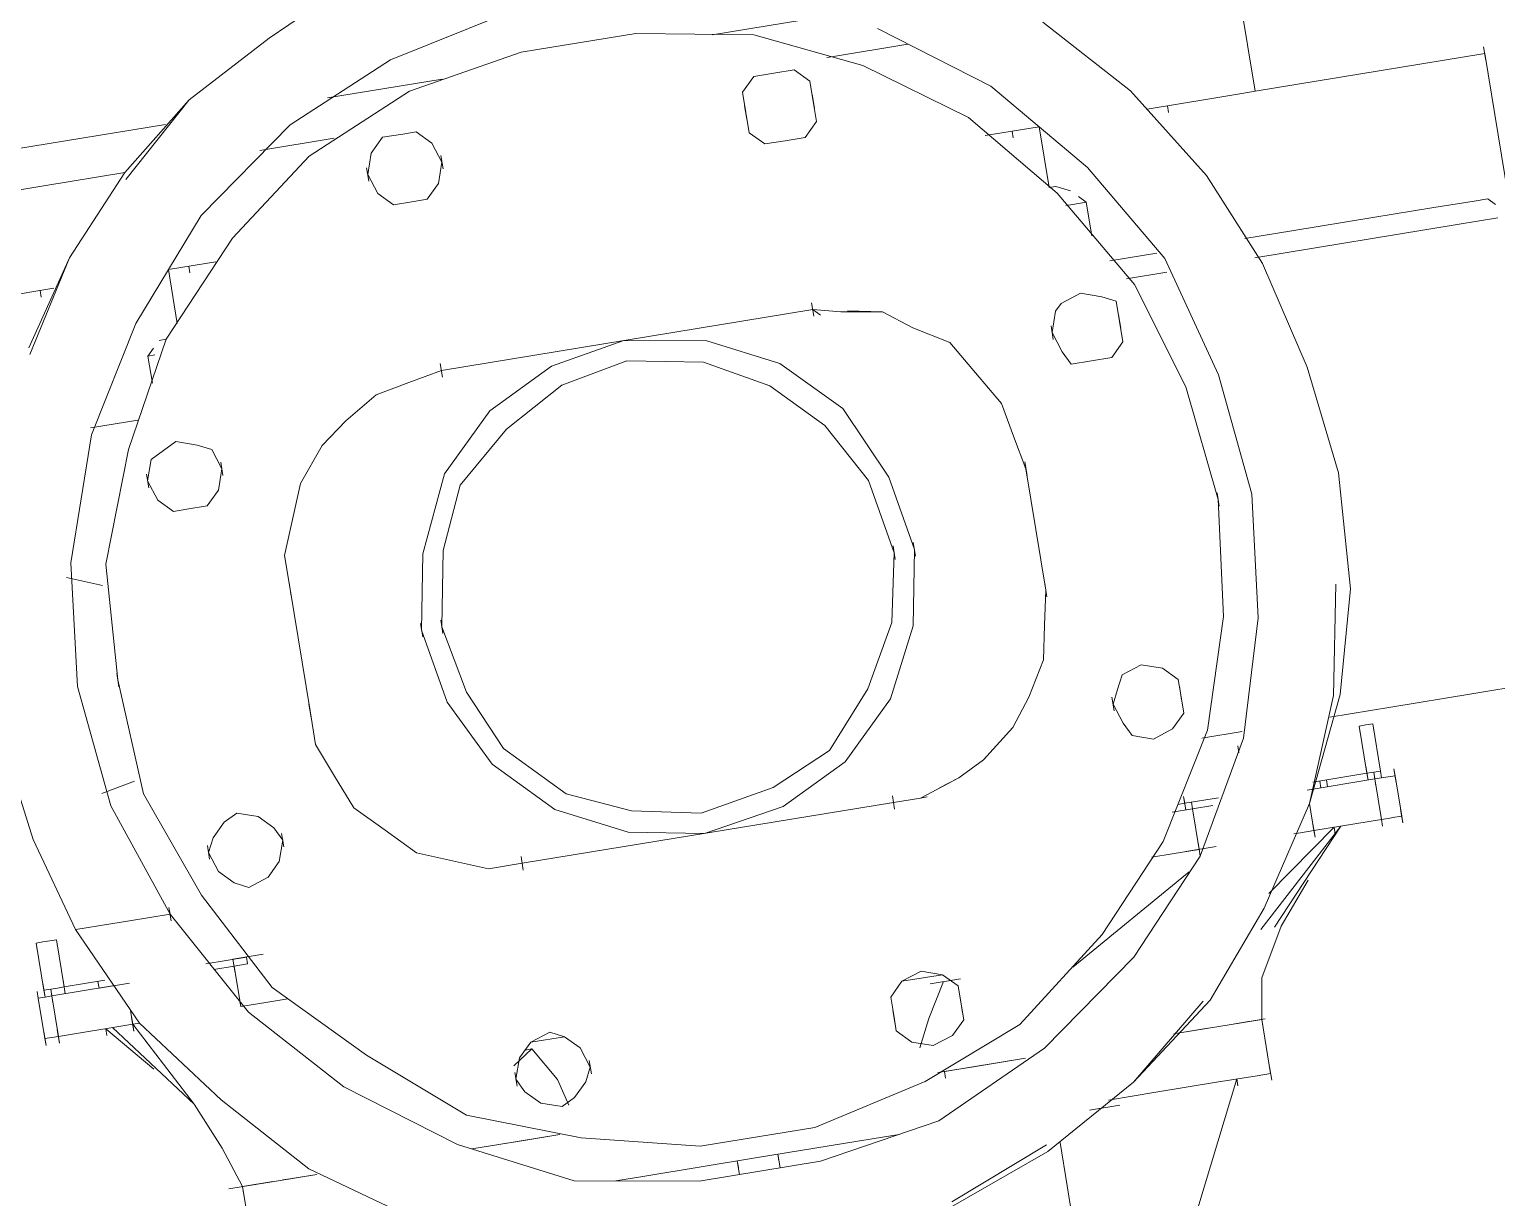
# Model space of a CAD drawing. Header units: metres. Extents: x 2 to 659295185, y -28 to 1124222152.
# Drawn here: x 655592.4324 to 655592.8825, y 1126535.3217 to 1126535.6799 of the extents above; entities that cross this region are included whole.
import ezdxf

# ---------------------------------------------------------------- set-up
doc = ezdxf.new("R2010")
doc.units = ezdxf.units.M
doc.header["$MEASUREMENT"] = 0
doc.layers.add('CCSM_C1_CUERPO CK$0$A-EQUIPOS', color=9, linetype='CONTINUOUS')

msp = doc.modelspace()

# ---------------------------------------------------------------- linework, layer by layer
at = {"layer": 'CCSM_C1_CUERPO CK$0$A-EQUIPOS', "lineweight": 5}
for p, q in [((655592.53084, 1126535.6941), (655592.50596, 1126535.67726)), ((655592.50596, 1126535.67726), (655592.53084, 1126535.6941)), ((655592.80335, 1126535.69199), (655592.80844, 1126535.66093)), ((655592.5432, 1126535.67061), (655592.57911, 1126535.685)), ((655592.675, 1126535.68371), (655592.64187, 1126535.67828)), ((655592.675, 1126535.68371), (655592.64187, 1126535.67828)), ((655592.77015, 1126535.66103), (655592.7433, 1126535.68215)), ((655592.50596, 1126535.67726), (655592.48142, 1126535.65836)), ((655592.61842, 1126535.67869), (655592.58322, 1126535.67292)), ((655592.61842, 1126535.67869), (655592.58322, 1126535.67292)), ((655592.65464, 1126535.67825), (655592.61842, 1126535.67869)), ((655592.65464, 1126535.67825), (655592.61842, 1126535.67869)), ((655592.68807, 1126535.66884), (655592.65464, 1126535.67825)), ((655592.68807, 1126535.66884), (655592.65464, 1126535.67825)), ((655592.69259, 1126535.68021), (655592.72738, 1126535.66253)), ((655592.58322, 1126535.67292), (655592.54903, 1126535.66094)), ((655592.58322, 1126535.67292), (655592.54903, 1126535.66094)), ((655592.70189, 1126535.67536), (655592.67911, 1126535.67163)), ((655592.70189, 1126535.67536), (655592.67911, 1126535.67163)), ((655592.87884, 1126535.67247), (655592.80844, 1126535.66093)), ((655592.80844, 1126535.66093), (655592.87884, 1126535.67247)), ((655592.8785, 1126535.67454), (655592.87918, 1126535.6704)), ((655592.87884, 1126535.67247), (655593.02512, 1126534.78002)), ((655593.02512, 1126534.78002), (655592.87884, 1126535.67247)), ((655592.51244, 1126535.65069), (655592.5432, 1126535.67061)), ((655592.67911, 1126535.67163), (655592.67704, 1126535.67129)), ((655592.67911, 1126535.67163), (655592.67704, 1126535.67129)), ((655592.72045, 1126535.65289), (655592.68807, 1126535.66884)), ((655592.72045, 1126535.65289), (655592.68807, 1126535.66884)), ((655592.55905, 1126535.6647), (655592.52385, 1126535.65893)), ((655592.55905, 1126535.6647), (655592.52385, 1126535.65893)), ((655592.65114, 1126535.66066), (655592.6546, 1126535.66548)), ((655592.6546, 1126535.66548), (655592.65114, 1126535.66066)), ((655592.6546, 1126535.66548), (655592.66081, 1126535.6665)), ((655592.66081, 1126535.6665), (655592.6546, 1126535.66548)), ((655592.66081, 1126535.6665), (655592.66703, 1126535.66752)), ((655592.66703, 1126535.66752), (655592.66081, 1126535.6665)), ((655592.66703, 1126535.66752), (655592.67185, 1126535.66406)), ((655592.67185, 1126535.66406), (655592.66703, 1126535.66752)), ((655592.67286, 1126535.65784), (655592.67185, 1126535.66406)), ((655592.67286, 1126535.65784), (655592.67185, 1126535.66406)), ((655592.54903, 1126535.66094), (655592.51828, 1126535.64101)), ((655592.54903, 1126535.66094), (655592.51828, 1126535.64101)), ((655592.65216, 1126535.65445), (655592.65114, 1126535.66066)), ((655592.65114, 1126535.66066), (655592.65216, 1126535.65445)), ((655592.67252, 1126535.65991), (655592.6732, 1126535.65577)), ((655592.72738, 1126535.66253), (655592.75698, 1126535.63761)), ((655592.79354, 1126535.6351), (655592.77015, 1126535.66103)), ((655592.8043, 1126535.66025), (655592.79395, 1126535.65855)), ((655592.8043, 1126535.66025), (655592.79395, 1126535.65855)), ((655592.80844, 1126535.66093), (655592.8043, 1126535.66025)), ((655592.8043, 1126535.66025), (655592.80844, 1126535.66093)), ((655592.48142, 1126535.65836), (655592.46169, 1126535.63599)), ((655592.46203, 1126535.63392), (655592.48142, 1126535.65836)), ((655592.65182, 1126535.65652), (655592.6525, 1126535.65238)), ((655592.65318, 1126535.64824), (655592.65216, 1126535.65445)), ((655592.65318, 1126535.64824), (655592.65216, 1126535.65445)), ((655592.67388, 1126535.65163), (655592.67286, 1126535.65784)), ((655592.67286, 1126535.65784), (655592.67388, 1126535.65163)), ((655592.79395, 1126535.65855), (655592.77531, 1126535.6555)), ((655592.79395, 1126535.65855), (655592.77531, 1126535.6555)), ((655592.78152, 1126535.65652), (655592.78186, 1126535.65445)), ((655592.78186, 1126535.65445), (655592.78152, 1126535.65652)), ((655592.78152, 1126535.65652), (655592.78186, 1126535.65445)), ((655592.78186, 1126535.65445), (655592.78152, 1126535.65652)), ((655592.47415, 1126535.65079), (655592.28779, 1126535.62024)), ((655592.47415, 1126535.65079), (655592.28779, 1126535.62024)), ((655592.48512, 1126535.62282), (655592.51244, 1126535.65069)), ((655592.67388, 1126535.65163), (655592.67042, 1126535.64681)), ((655592.67388, 1126535.65163), (655592.67042, 1126535.64681)), ((655592.74764, 1126535.6297), (655592.72045, 1126535.65289)), ((655592.74764, 1126535.6297), (655592.72045, 1126535.65289)), ((655592.72561, 1126535.64735), (655592.74218, 1126535.65007)), ((655592.72561, 1126535.64735), (655592.74218, 1126535.65007)), ((655592.74523, 1126535.63143), (655592.74218, 1126535.65007)), ((655592.74218, 1126535.65007), (655592.74523, 1126535.63143)), ((655592.52588, 1126535.64651), (655592.50311, 1126535.64278)), ((655592.52588, 1126535.64651), (655592.50311, 1126535.64278)), ((655592.54072, 1126535.64682), (655592.53725, 1126535.642)), ((655592.54072, 1126535.64682), (655592.53725, 1126535.642)), ((655592.54693, 1126535.64783), (655592.54072, 1126535.64682)), ((655592.54693, 1126535.64783), (655592.54072, 1126535.64682)), ((655592.54693, 1126535.64783), (655592.55107, 1126535.64851)), ((655592.55107, 1126535.64851), (655592.54693, 1126535.64783)), ((655592.55107, 1126535.64851), (655592.55589, 1126535.64505)), ((655592.55589, 1126535.64505), (655592.55107, 1126535.64851)), ((655592.65318, 1126535.64824), (655592.658, 1126535.64478)), ((655592.658, 1126535.64478), (655592.65318, 1126535.64824)), ((655592.658, 1126535.64478), (655592.66421, 1126535.64579)), ((655592.66421, 1126535.64579), (655592.658, 1126535.64478)), ((655592.67042, 1126535.64681), (655592.66421, 1126535.64579)), ((655592.67042, 1126535.64681), (655592.66421, 1126535.64579)), ((655592.7339, 1126535.64871), (655592.73424, 1126535.64664)), ((655592.73424, 1126535.64664), (655592.7339, 1126535.64871)), ((655592.51828, 1126535.64101), (655592.49476, 1126535.61589)), ((655592.51828, 1126535.64101), (655592.49476, 1126535.61589)), ((655592.53725, 1126535.642), (655592.5362, 1126535.63544)), ((655592.53725, 1126535.642), (655592.5362, 1126535.63544)), ((655592.55589, 1126535.64505), (655592.55898, 1126535.63918)), ((655592.55898, 1126535.63918), (655592.55589, 1126535.64505)), ((655592.55864, 1126535.64125), (655592.55932, 1126535.63711)), ((655592.53586, 1126535.63751), (655592.53654, 1126535.63337)), ((655592.55898, 1126535.63918), (655592.55793, 1126535.63263)), ((655592.55898, 1126535.63918), (655592.55793, 1126535.63263)), ((655592.75698, 1126535.63761), (655592.78071, 1126535.60961)), ((655592.43685, 1126535.63192), (655592.41821, 1126535.62886)), ((655592.43685, 1126535.63192), (655592.41821, 1126535.62886)), ((655592.46169, 1126535.63599), (655592.43685, 1126535.63192)), ((655592.46169, 1126535.63599), (655592.43685, 1126535.63192)), ((655592.46169, 1126535.63599), (655592.44472, 1126535.60982)), ((655592.5362, 1126535.63544), (655592.53929, 1126535.62957)), ((655592.53929, 1126535.62957), (655592.5362, 1126535.63544)), ((655592.55793, 1126535.63263), (655592.55446, 1126535.62781)), ((655592.55793, 1126535.63263), (655592.55446, 1126535.62781)), ((655592.81071, 1126535.60815), (655592.79354, 1126535.6351)), ((655592.79354, 1126535.6351), (655592.81071, 1126535.60815)), ((655592.54411, 1126535.62611), (655592.53929, 1126535.62957)), ((655592.54411, 1126535.62611), (655592.53929, 1126535.62957)), ((655592.55446, 1126535.62781), (655592.55032, 1126535.62713)), ((655592.55446, 1126535.62781), (655592.55032, 1126535.62713)), ((655592.7473, 1126535.63177), (655592.74523, 1126535.63143)), ((655592.7473, 1126535.63177), (655592.74523, 1126535.63143)), ((655592.75179, 1126535.63038), (655592.7473, 1126535.63177)), ((655592.7473, 1126535.63177), (655592.75179, 1126535.63038)), ((655592.77137, 1126535.6017), (655592.74764, 1126535.6297)), ((655592.77137, 1126535.6017), (655592.74764, 1126535.6297)), ((655592.75661, 1126535.62692), (655592.7542, 1126535.62865)), ((655592.87976, 1126535.62797), (655592.87562, 1126535.62729)), ((655592.87976, 1126535.62797), (655592.87562, 1126535.62729)), ((655592.88217, 1126535.62624), (655592.87976, 1126535.62797)), ((655592.46502, 1126535.58976), (655592.48512, 1126535.62282)), ((655592.55032, 1126535.62713), (655592.54411, 1126535.62611)), ((655592.55032, 1126535.62713), (655592.54411, 1126535.62611)), ((655592.75246, 1126535.62624), (655592.75039, 1126535.6259)), ((655592.75246, 1126535.62624), (655592.75661, 1126535.62692)), ((655592.75661, 1126535.62692), (655592.7583, 1126535.61657)), ((655592.86319, 1126535.62525), (655592.84456, 1126535.6222)), ((655592.86319, 1126535.62525), (655592.84456, 1126535.6222)), ((655592.87562, 1126535.62729), (655592.86319, 1126535.62525)), ((655592.87562, 1126535.62729), (655592.86319, 1126535.62525)), ((655592.84456, 1126535.6222), (655592.81971, 1126535.61813)), ((655592.84456, 1126535.6222), (655592.81971, 1126535.61813)), ((655592.87042, 1126535.62006), (655592.85179, 1126535.617)), ((655592.88285, 1126535.6221), (655592.87042, 1126535.62006)), ((655592.49476, 1126535.61589), (655592.47432, 1126535.5849)), ((655592.49476, 1126535.61589), (655592.47432, 1126535.5849)), ((655592.81971, 1126535.61813), (655592.80521, 1126535.61575)), ((655592.81971, 1126535.61813), (655592.80521, 1126535.61575)), ((655592.85179, 1126535.617), (655592.82694, 1126535.61293)), ((655592.44472, 1126535.60982), (655592.43223, 1126535.58225)), ((655592.43257, 1126535.58018), (655592.44472, 1126535.60982)), ((655592.7783, 1126535.61134), (655592.7638, 1126535.60896)), ((655592.7783, 1126535.61134), (655592.7638, 1126535.60896)), ((655592.78071, 1126535.60961), (655592.79717, 1126535.57403)), ((655592.82694, 1126535.61293), (655592.8083, 1126535.60988)), ((655592.47507, 1126535.60629), (655592.48956, 1126535.60866)), ((655592.47507, 1126535.60629), (655592.48956, 1126535.60866)), ((655592.47507, 1126535.60629), (655592.47778, 1126535.58972)), ((655592.47778, 1126535.58972), (655592.47507, 1126535.60629)), ((655592.48128, 1126535.6073), (655592.48162, 1126535.60523)), ((655592.48162, 1126535.60523), (655592.48128, 1126535.6073)), ((655592.78138, 1126535.60546), (655592.76896, 1126535.60343)), ((655592.82443, 1126535.57637), (655592.81071, 1126535.60815)), ((655592.43987, 1126535.60052), (655592.4233, 1126535.5978)), ((655592.4233, 1126535.5978), (655592.43987, 1126535.60052)), ((655592.78715, 1126535.57026), (655592.77137, 1126535.6017)), ((655592.78715, 1126535.57026), (655592.77137, 1126535.6017)), ((655592.43572, 1126535.59984), (655592.43606, 1126535.59777)), ((655592.43606, 1126535.59777), (655592.43572, 1126535.59984)), ((655592.43572, 1126535.59984), (655592.43606, 1126535.59777)), ((655592.43606, 1126535.59777), (655592.43572, 1126535.59984)), ((655592.67235, 1126535.5961), (655592.67303, 1126535.59196)), ((655592.67303, 1126535.59196), (655592.67235, 1126535.5961)), ((655592.7472, 1126535.59348), (655592.74893, 1126535.59589)), ((655592.74893, 1126535.59589), (655592.7472, 1126535.59348)), ((655592.74893, 1126535.59589), (655592.75481, 1126535.59898)), ((655592.75481, 1126535.59898), (655592.74893, 1126535.59589)), ((655592.75481, 1126535.59898), (655592.76136, 1126535.59793)), ((655592.76136, 1126535.59793), (655592.75481, 1126535.59898)), ((655592.76136, 1126535.59793), (655592.76584, 1126535.59654)), ((655592.76584, 1126535.59654), (655592.76136, 1126535.59793)), ((655592.76584, 1126535.59654), (655592.76686, 1126535.59033)), ((655592.76686, 1126535.59033), (655592.76584, 1126535.59654)), ((655592.67269, 1126535.59403), (655592.55881, 1126535.57536)), ((655592.67269, 1126535.59403), (655592.55881, 1126535.57536)), ((655592.67269, 1126535.59403), (655592.68132, 1126535.59331)), ((655592.68132, 1126535.59331), (655592.67269, 1126535.59403)), ((655592.67269, 1126535.59403), (655592.6751, 1126535.5923)), ((655592.68132, 1126535.59331), (655592.67269, 1126535.59403)), ((655592.67269, 1126535.59403), (655592.68132, 1126535.59331)), ((655592.68132, 1126535.59331), (655592.69408, 1126535.59328)), ((655592.69408, 1126535.59328), (655592.68339, 1126535.59365)), ((655592.69408, 1126535.59328), (655592.70338, 1126535.58843)), ((655592.74615, 1126535.58693), (655592.7472, 1126535.59348)), ((655592.7472, 1126535.59348), (655592.74615, 1126535.58693)), ((655592.76652, 1126535.5924), (655592.7672, 1126535.58826)), ((655592.45147, 1126535.55564), (655592.46502, 1126535.58976)), ((655592.70338, 1126535.58843), (655592.71475, 1126535.58391)), ((655592.71475, 1126535.58391), (655592.70338, 1126535.58843)), ((655592.74581, 1126535.589), (655592.74649, 1126535.58486)), ((655592.74615, 1126535.58693), (655592.74924, 1126535.58106)), ((655592.74924, 1126535.58106), (655592.74615, 1126535.58693)), ((655592.76686, 1126535.59033), (655592.76787, 1126535.58411)), ((655592.76686, 1126535.59033), (655592.76787, 1126535.58411)), ((655592.47432, 1126535.5849), (655592.46285, 1126535.55113)), ((655592.47432, 1126535.5849), (655592.46285, 1126535.55113)), ((655592.47432, 1126535.5849), (655592.47225, 1126535.58456)), ((655592.47225, 1126535.58456), (655592.47432, 1126535.5849)), ((655592.59262, 1126535.57665), (655592.61472, 1126535.58452)), ((655592.61472, 1126535.58452), (655592.59262, 1126535.57665)), ((655592.61472, 1126535.58452), (655592.64024, 1126535.58446)), ((655592.64024, 1126535.58446), (655592.61472, 1126535.58452)), ((655592.64024, 1126535.58446), (655592.66265, 1126535.5775)), ((655592.66265, 1126535.5775), (655592.64024, 1126535.58446)), ((655592.71475, 1126535.58391), (655592.72266, 1126535.57458)), ((655592.72266, 1126535.57458), (655592.71475, 1126535.58391)), ((655592.76787, 1126535.58411), (655592.76441, 1126535.57929)), ((655592.76787, 1126535.58411), (655592.76441, 1126535.57929)), ((655592.47052, 1126535.58215), (655592.46879, 1126535.57974)), ((655592.47086, 1126535.58008), (655592.46879, 1126535.57974)), ((655592.46879, 1126535.57974), (655592.47014, 1126535.57146)), ((655592.61573, 1126535.57831), (655592.59571, 1126535.57078)), ((655592.61573, 1126535.57831), (655592.59571, 1126535.57078)), ((655592.61573, 1126535.57831), (655592.63919, 1126535.5779)), ((655592.63919, 1126535.5779), (655592.61573, 1126535.57831)), ((655592.63919, 1126535.5779), (655592.65952, 1126535.57061)), ((655592.65952, 1126535.57061), (655592.63919, 1126535.5779)), ((655592.74924, 1126535.58106), (655592.75199, 1126535.57726)), ((655592.75199, 1126535.57726), (655592.74924, 1126535.58106)), ((655592.7582, 1126535.57828), (655592.75199, 1126535.57726)), ((655592.7582, 1126535.57828), (655592.75199, 1126535.57726)), ((655592.76441, 1126535.57929), (655592.7582, 1126535.57828)), ((655592.76441, 1126535.57929), (655592.7582, 1126535.57828)), ((655592.55881, 1126535.57536), (655592.54879, 1126535.57159)), ((655592.55881, 1126535.57536), (655592.54879, 1126535.57159)), ((655592.55847, 1126535.57743), (655592.55915, 1126535.57329)), ((655592.57361, 1126535.5629), (655592.59262, 1126535.57665)), ((655592.59262, 1126535.57665), (655592.57361, 1126535.5629)), ((655592.66265, 1126535.5775), (655592.68193, 1126535.56365)), ((655592.68193, 1126535.56365), (655592.66265, 1126535.5775)), ((655592.72266, 1126535.57458), (655592.73057, 1126535.56524)), ((655592.73057, 1126535.56524), (655592.72266, 1126535.57458)), ((655592.80742, 1126535.53744), (655592.79717, 1126535.57403)), ((655592.834, 1126535.54392), (655592.82443, 1126535.57637)), ((655592.82443, 1126535.57637), (655592.834, 1126535.54392)), ((655592.54879, 1126535.57159), (655592.53878, 1126535.56783)), ((655592.54879, 1126535.57159), (655592.53878, 1126535.56783)), ((655592.59571, 1126535.57078), (655592.57877, 1126535.55737)), ((655592.59571, 1126535.57078), (655592.57877, 1126535.55737)), ((655592.65952, 1126535.57061), (655592.67639, 1126535.55849)), ((655592.67639, 1126535.55849), (655592.65952, 1126535.57061)), ((655592.79707, 1126535.53574), (655592.78715, 1126535.57026)), ((655592.79707, 1126535.53574), (655592.78715, 1126535.57026)), ((655592.53878, 1126535.56783), (655592.52945, 1126535.55992)), ((655592.53878, 1126535.56783), (655592.52945, 1126535.55992)), ((655592.73057, 1126535.56524), (655592.73434, 1126535.55523)), ((655592.73434, 1126535.55523), (655592.73057, 1126535.56524)), ((655592.46563, 1126535.56009), (655592.45113, 1126535.55771)), ((655592.46563, 1126535.56009), (655592.45113, 1126535.55771)), ((655592.52945, 1126535.55992), (655592.52218, 1126535.55235)), ((655592.52945, 1126535.55992), (655592.52218, 1126535.55235)), ((655592.55976, 1126535.54362), (655592.57361, 1126535.5629)), ((655592.57361, 1126535.5629), (655592.55976, 1126535.54362)), ((655592.68193, 1126535.56365), (655592.69601, 1126535.54257)), ((655592.69601, 1126535.54257), (655592.68193, 1126535.56365)), ((655592.44516, 1126535.51633), (655592.45147, 1126535.55564)), ((655592.57877, 1126535.55737), (655592.56458, 1126535.54016)), ((655592.57877, 1126535.55737), (655592.56458, 1126535.54016)), ((655592.67639, 1126535.55849), (655592.6898, 1126535.54155)), ((655592.6898, 1126535.54155), (655592.67639, 1126535.55849)), ((655592.46285, 1126535.55113), (655592.45585, 1126535.51596)), ((655592.46285, 1126535.55113), (655592.45585, 1126535.51596)), ((655592.47354, 1126535.55075), (655592.47734, 1126535.5535)), ((655592.47734, 1126535.5535), (655592.47354, 1126535.55075)), ((655592.47734, 1126535.5535), (655592.48389, 1126535.55245)), ((655592.48389, 1126535.55245), (655592.47734, 1126535.5535)), ((655592.48389, 1126535.55245), (655592.48837, 1126535.55106)), ((655592.48837, 1126535.55106), (655592.48389, 1126535.55245)), ((655592.48837, 1126535.55106), (655592.49146, 1126535.54519)), ((655592.49146, 1126535.54519), (655592.48837, 1126535.55106)), ((655592.52218, 1126535.55235), (655592.5156, 1126535.54064)), ((655592.52218, 1126535.55235), (655592.5156, 1126535.54064)), ((655592.73434, 1126535.55523), (655592.7381, 1126535.54521)), ((655592.7381, 1126535.54521), (655592.73434, 1126535.55523)), ((655592.46974, 1126535.548), (655592.46868, 1126535.54145)), ((655592.46974, 1126535.548), (655592.46868, 1126535.54145)), ((655592.47354, 1126535.55075), (655592.46974, 1126535.548)), ((655592.47354, 1126535.55075), (655592.46974, 1126535.548)), ((655592.49112, 1126535.54726), (655592.4918, 1126535.54312)), ((655592.73776, 1126535.54728), (655592.73844, 1126535.54314)), ((655592.46834, 1126535.54352), (655592.46902, 1126535.53938)), ((655592.49146, 1126535.54519), (655592.49041, 1126535.53863)), ((655592.49146, 1126535.54519), (655592.49041, 1126535.53863)), ((655592.55314, 1126535.51915), (655592.55976, 1126535.54362)), ((655592.55976, 1126535.54362), (655592.55314, 1126535.51915)), ((655592.70389, 1126535.52047), (655592.69601, 1126535.54257)), ((655592.70389, 1126535.52047), (655592.69601, 1126535.54257)), ((655592.74421, 1126535.50794), (655592.7381, 1126535.54521)), ((655592.74421, 1126535.50794), (655592.7381, 1126535.54521)), ((655592.8377, 1126535.50838), (655592.834, 1126535.54392)), ((655592.46868, 1126535.54145), (655592.47177, 1126535.53558)), ((655592.47177, 1126535.53558), (655592.46868, 1126535.54145)), ((655592.49041, 1126535.53863), (655592.48695, 1126535.53381)), ((655592.49041, 1126535.53863), (655592.48695, 1126535.53381)), ((655592.5156, 1126535.54064), (655592.51315, 1126535.5296)), ((655592.5156, 1126535.54064), (655592.51315, 1126535.5296)), ((655592.55935, 1126535.52017), (655592.56458, 1126535.54016)), ((655592.56458, 1126535.54016), (655592.55935, 1126535.52017)), ((655592.6898, 1126535.54155), (655592.69767, 1126535.51945)), ((655592.69767, 1126535.51945), (655592.6898, 1126535.54155)), ((655592.79673, 1126535.53781), (655592.7974, 1126535.53367)), ((655592.7974, 1126535.53367), (655592.79673, 1126535.53781)), ((655592.80939, 1126535.49949), (655592.80742, 1126535.53744)), ((655592.47177, 1126535.53558), (655592.47659, 1126535.53212)), ((655592.47659, 1126535.53212), (655592.47177, 1126535.53558)), ((655592.47659, 1126535.53212), (655592.48073, 1126535.5328)), ((655592.48073, 1126535.5328), (655592.47659, 1126535.53212)), ((655592.48695, 1126535.53381), (655592.48073, 1126535.5328)), ((655592.48695, 1126535.53381), (655592.48073, 1126535.5328)), ((655592.79869, 1126535.49986), (655592.79707, 1126535.53574)), ((655592.79707, 1126535.53574), (655592.79869, 1126535.49986)), ((655592.51071, 1126535.51857), (655592.51315, 1126535.5296)), ((655592.51315, 1126535.5296), (655592.51071, 1126535.51857)), ((655592.55894, 1126535.49671), (655592.55935, 1126535.52017)), ((655592.55935, 1126535.52017), (655592.55894, 1126535.49671)), ((655592.69767, 1126535.51945), (655592.69693, 1126535.49807)), ((655592.69767, 1126535.51945), (655592.69693, 1126535.49807)), ((655592.69734, 1126535.52152), (655592.69801, 1126535.51738)), ((655592.70348, 1126535.49701), (655592.70389, 1126535.52047)), ((655592.70389, 1126535.52047), (655592.70348, 1126535.49701)), ((655592.70355, 1126535.52254), (655592.70423, 1126535.5184)), ((655592.44516, 1126535.51633), (655592.44713, 1126535.47838)), ((655592.45585, 1126535.51596), (655592.45955, 1126535.48042)), ((655592.45585, 1126535.51596), (655592.45955, 1126535.48042)), ((655592.5124, 1126535.50822), (655592.51071, 1126535.51857)), ((655592.51071, 1126535.51857), (655592.5124, 1126535.50822)), ((655592.55273, 1126535.49569), (655592.55314, 1126535.51915)), ((655592.55314, 1126535.51915), (655592.55273, 1126535.49569)), ((655592.4548, 1126535.50941), (655592.44377, 1126535.51185)), ((655592.51206, 1126535.51029), (655592.51274, 1126535.50615)), ((655592.5124, 1126535.50822), (655592.51851, 1126535.47095)), ((655592.5124, 1126535.50822), (655592.51851, 1126535.47095)), ((655592.74421, 1126535.50794), (655592.74384, 1126535.49725)), ((655592.74421, 1126535.50794), (655592.74384, 1126535.49725)), ((655592.74387, 1126535.51001), (655592.74455, 1126535.50587)), ((655592.83243, 1126535.47562), (655592.83322, 1126535.50977)), ((655592.83243, 1126535.47562), (655592.83322, 1126535.50977)), ((655592.83451, 1126535.47596), (655592.8377, 1126535.50838)), ((655592.55239, 1126535.49776), (655592.55307, 1126535.49362)), ((655592.5586, 1126535.49878), (655592.55928, 1126535.49464)), ((655592.69693, 1126535.49807), (655592.68963, 1126535.47773)), ((655592.69693, 1126535.49807), (655592.68963, 1126535.47773)), ((655592.70348, 1126535.49701), (655592.69652, 1126535.47461)), ((655592.70348, 1126535.49701), (655592.69652, 1126535.47461)), ((655592.74384, 1126535.49725), (655592.74347, 1126535.48656)), ((655592.74384, 1126535.49725), (655592.74347, 1126535.48656)), ((655592.79377, 1126535.46504), (655592.79869, 1126535.49986)), ((655592.79869, 1126535.49986), (655592.79377, 1126535.46504)), ((655592.80939, 1126535.49949), (655592.8048, 1126535.46259)), ((655592.5606, 1126535.47359), (655592.55273, 1126535.49569)), ((655592.5606, 1126535.47359), (655592.55273, 1126535.49569)), ((655592.56648, 1126535.47668), (655592.55894, 1126535.49671)), ((655592.56648, 1126535.47668), (655592.55894, 1126535.49671)), ((655592.74347, 1126535.48656), (655592.73895, 1126535.47519)), ((655592.74347, 1126535.48656), (655592.73895, 1126535.47519)), ((655592.7676, 1126535.48201), (655592.77347, 1126535.4851)), ((655592.77347, 1126535.4851), (655592.7676, 1126535.48201)), ((655592.77347, 1126535.4851), (655592.78002, 1126535.48404)), ((655592.78002, 1126535.48404), (655592.77347, 1126535.4851)), ((655592.78002, 1126535.48404), (655592.78484, 1126535.48058)), ((655592.78484, 1126535.48058), (655592.78002, 1126535.48404)), ((655592.45921, 1126535.48249), (655592.45989, 1126535.47835)), ((655592.45989, 1126535.47835), (655592.45921, 1126535.48249)), ((655592.45955, 1126535.48042), (655592.46739, 1126535.44556)), ((655592.46739, 1126535.44556), (655592.45955, 1126535.48042)), ((655592.7676, 1126535.48201), (655592.76621, 1126535.47753)), ((655592.7676, 1126535.48201), (655592.76621, 1126535.47753)), ((655592.78484, 1126535.48058), (655592.78552, 1126535.47644)), ((655592.78552, 1126535.47644), (655592.78484, 1126535.48058)), ((655592.8935, 1126535.47926), (655592.87487, 1126535.4762)), ((655592.44713, 1126535.47838), (655592.45738, 1126535.44179)), ((655592.57781, 1126535.45941), (655592.56648, 1126535.47668)), ((655592.57781, 1126535.45941), (655592.56648, 1126535.47668)), ((655592.68963, 1126535.47773), (655592.67785, 1126535.45879)), ((655592.68963, 1126535.47773), (655592.67785, 1126535.45879)), ((655592.69652, 1126535.47461), (655592.68267, 1126535.45533)), ((655592.69652, 1126535.47461), (655592.68267, 1126535.45533)), ((655592.73895, 1126535.47519), (655592.7341, 1126535.46589)), ((655592.73895, 1126535.47519), (655592.7341, 1126535.46589)), ((655592.76448, 1126535.47512), (655592.76516, 1126535.47098)), ((655592.76621, 1126535.47753), (655592.76482, 1126535.47305)), ((655592.76621, 1126535.47753), (655592.76482, 1126535.47305)), ((655592.78518, 1126535.47851), (655592.78586, 1126535.47437)), ((655592.78552, 1126535.47644), (655592.78654, 1126535.47023)), ((655592.78552, 1126535.47644), (655592.78654, 1126535.47023)), ((655592.8251, 1126535.44253), (655592.83451, 1126535.47596)), ((655592.8251, 1126535.44253), (655592.83243, 1126535.47562)), ((655592.87487, 1126535.4762), (655592.85002, 1126535.47213)), ((655592.51817, 1126535.47302), (655592.51885, 1126535.46888)), ((655592.52021, 1126535.46059), (655592.51851, 1126535.47095)), ((655592.52021, 1126535.46059), (655592.51851, 1126535.47095)), ((655592.57435, 1126535.45459), (655592.5606, 1126535.47359)), ((655592.57435, 1126535.45459), (655592.5606, 1126535.47359)), ((655592.76791, 1126535.46717), (655592.76482, 1126535.47305)), ((655592.76791, 1126535.46717), (655592.76482, 1126535.47305)), ((655592.78654, 1126535.47023), (655592.78308, 1126535.46541)), ((655592.78654, 1126535.47023), (655592.78308, 1126535.46541)), ((655592.85002, 1126535.47213), (655592.83138, 1126535.46907)), ((655592.7341, 1126535.46589), (655592.7251, 1126535.45591)), ((655592.7341, 1126535.46589), (655592.7251, 1126535.45591)), ((655592.77065, 1126535.46337), (655592.76791, 1126535.46717)), ((655592.77065, 1126535.46337), (655592.76791, 1126535.46717)), ((655592.78308, 1126535.46541), (655592.77721, 1126535.46232)), ((655592.78308, 1126535.46541), (655592.77721, 1126535.46232)), ((655592.84241, 1126535.46663), (655592.84034, 1126535.46629)), ((655592.84241, 1126535.46663), (655592.84034, 1126535.46629)), ((655592.84272, 1126535.4518), (655592.84034, 1126535.46629)), ((655592.84034, 1126535.46629), (655592.84068, 1126535.46422)), ((655592.84448, 1126535.46697), (655592.84241, 1126535.46663)), ((655592.84241, 1126535.46663), (655592.84448, 1126535.46697)), ((655592.84482, 1126535.4649), (655592.84448, 1126535.46697)), ((655592.84448, 1126535.46697), (655592.84686, 1126535.45247)), ((655592.77721, 1126535.46232), (655592.77065, 1126535.46337)), ((655592.77721, 1126535.46232), (655592.77065, 1126535.46337)), ((655592.78023, 1126535.43092), (655592.79377, 1126535.46504)), ((655592.79377, 1126535.46504), (655592.78023, 1126535.43092)), ((655592.8048, 1126535.46259), (655592.7916, 1126535.42641)), ((655592.80446, 1126535.46466), (655592.79204, 1126535.46263)), ((655592.42466, 1126535.45982), (655592.43355, 1126535.43151)), ((655592.42466, 1126535.45982), (655592.43355, 1126535.43151)), ((655592.52605, 1126535.45092), (655592.52021, 1126535.46059)), ((655592.52605, 1126535.45092), (655592.52021, 1126535.46059)), ((655592.59709, 1126535.44556), (655592.57781, 1126535.45941)), ((655592.59709, 1126535.44556), (655592.57781, 1126535.45941)), ((655592.67785, 1126535.45879), (655592.66057, 1126535.44745)), ((655592.67785, 1126535.45879), (655592.66057, 1126535.44745)), ((655592.80341, 1126535.45811), (655592.80307, 1126535.46018)), ((655592.80307, 1126535.46018), (655592.80341, 1126535.45811)), ((655592.59363, 1126535.44074), (655592.57435, 1126535.45459)), ((655592.59363, 1126535.44074), (655592.57435, 1126535.45459)), ((655592.68267, 1126535.45533), (655592.66366, 1126535.44158)), ((655592.68267, 1126535.45533), (655592.66366, 1126535.44158)), ((655592.7251, 1126535.45591), (655592.7175, 1126535.45041)), ((655592.7251, 1126535.45591), (655592.7175, 1126535.45041)), ((655592.82615, 1126535.44908), (655592.84272, 1126535.4518)), ((655592.82615, 1126535.44908), (655592.84272, 1126535.4518)), ((655592.84238, 1126535.45387), (655592.84306, 1126535.44972)), ((655592.84272, 1126535.4518), (655592.84479, 1126535.45213)), ((655592.84479, 1126535.45213), (655592.84272, 1126535.4518)), ((655592.84306, 1126535.44972), (655592.84272, 1126535.4518)), ((655592.84479, 1126535.45213), (655592.84686, 1126535.45247)), ((655592.84686, 1126535.45247), (655592.84479, 1126535.45213)), ((655592.84513, 1126535.45006), (655592.84479, 1126535.45213)), ((655592.84479, 1126535.45213), (655592.84547, 1126535.44799)), ((655592.84686, 1126535.45247), (655592.8472, 1126535.4504)), ((655592.8472, 1126535.4504), (655592.84686, 1126535.45247)), ((655592.84686, 1126535.45247), (655592.8472, 1126535.4504)), ((655592.8472, 1126535.4504), (655592.84686, 1126535.45247)), ((655592.85134, 1126535.45108), (655592.851, 1126535.45315)), ((655592.851, 1126535.45315), (655592.85168, 1126535.44901)), ((655592.46464, 1126535.44936), (655592.45463, 1126535.44559)), ((655592.53189, 1126535.44125), (655592.52605, 1126535.45092)), ((655592.52605, 1126535.45092), (655592.53189, 1126535.44125)), ((655592.66057, 1126535.44745), (655592.63847, 1126535.43958)), ((655592.66057, 1126535.44745), (655592.63847, 1126535.43958)), ((655592.7175, 1126535.45041), (655592.70575, 1126535.44423)), ((655592.7175, 1126535.45041), (655592.71162, 1126535.44732)), ((655592.71162, 1126535.44732), (655592.7175, 1126535.45041)), ((655592.84513, 1126535.45006), (655592.82442, 1126535.44667)), ((655592.82442, 1126535.44667), (655592.84513, 1126535.45006)), ((655592.82822, 1126535.44942), (655592.82856, 1126535.44735)), ((655592.82856, 1126535.44735), (655592.82822, 1126535.44942)), ((655592.82822, 1126535.44942), (655592.82856, 1126535.44735)), ((655592.82856, 1126535.44735), (655592.82822, 1126535.44942)), ((655592.8303, 1126535.44976), (655592.83063, 1126535.44769)), ((655592.83063, 1126535.44769), (655592.8303, 1126535.44976)), ((655592.8472, 1126535.4504), (655592.84513, 1126535.45006)), ((655592.8472, 1126535.4504), (655592.84513, 1126535.45006)), ((655592.84513, 1126535.45006), (655592.84717, 1126535.43764)), ((655592.84927, 1126535.45074), (655592.8472, 1126535.4504)), ((655592.84927, 1126535.45074), (655592.8472, 1126535.4504)), ((655592.85134, 1126535.45108), (655592.84927, 1126535.45074)), ((655592.85134, 1126535.45108), (655592.84927, 1126535.45074)), ((655592.85338, 1126535.43866), (655592.85134, 1126535.45108)), ((655592.48525, 1126535.41446), (655592.46739, 1126535.44556)), ((655592.48525, 1126535.41446), (655592.46739, 1126535.44556)), ((655592.58358, 1126535.4242), (655592.69747, 1126535.44287)), ((655592.69747, 1126535.44287), (655592.58358, 1126535.4242)), ((655592.59709, 1126535.44556), (655592.61709, 1126535.44033)), ((655592.61709, 1126535.44033), (655592.59709, 1126535.44556)), ((655592.69713, 1126535.44494), (655592.69781, 1126535.4408)), ((655592.69781, 1126535.4408), (655592.69713, 1126535.44494)), ((655592.70575, 1126535.44423), (655592.69747, 1126535.44287)), ((655592.69747, 1126535.44287), (655592.70575, 1126535.44423)), ((655592.70575, 1126535.44423), (655592.69747, 1126535.44287)), ((655592.69747, 1126535.44287), (655592.70575, 1126535.44423)), ((655592.70575, 1126535.44423), (655592.70782, 1126535.44457)), ((655592.78681, 1126535.44263), (655592.78647, 1126535.4447)), ((655592.78647, 1126535.4447), (655592.78715, 1126535.44056)), ((655592.78681, 1126535.44263), (655592.79717, 1126535.44433)), ((655592.79717, 1126535.44433), (655592.78681, 1126535.44263)), ((655592.78888, 1126535.44297), (655592.78956, 1126535.43883)), ((655592.45738, 1126535.44179), (655592.47557, 1126535.40863)), ((655592.49601, 1126535.43962), (655592.49221, 1126535.43687)), ((655592.49601, 1126535.43962), (655592.49221, 1126535.43687)), ((655592.49601, 1126535.43962), (655592.50256, 1126535.43856)), ((655592.50256, 1126535.43856), (655592.49601, 1126535.43962)), ((655592.50256, 1126535.43856), (655592.50738, 1126535.4351)), ((655592.50738, 1126535.4351), (655592.50256, 1126535.43856)), ((655592.54153, 1126535.43432), (655592.53189, 1126535.44125)), ((655592.53189, 1126535.44125), (655592.54153, 1126535.43432)), ((655592.61604, 1126535.43378), (655592.59363, 1126535.44074)), ((655592.61604, 1126535.43378), (655592.59363, 1126535.44074)), ((655592.61709, 1126535.44033), (655592.63847, 1126535.43958)), ((655592.63847, 1126535.43958), (655592.61709, 1126535.44033)), ((655592.66366, 1126535.44158), (655592.63949, 1126535.43337)), ((655592.66366, 1126535.44158), (655592.63949, 1126535.43337)), ((655592.78922, 1126535.4409), (655592.78301, 1126535.43988)), ((655592.78301, 1126535.43988), (655592.78922, 1126535.4409)), ((655592.78474, 1126535.44229), (655592.78681, 1126535.44263)), ((655592.78681, 1126535.44263), (655592.78474, 1126535.44229)), ((655592.79543, 1126535.44192), (655592.78922, 1126535.4409)), ((655592.79543, 1126535.44192), (655592.78922, 1126535.4409)), ((655592.78922, 1126535.4409), (655592.79126, 1126535.42848)), ((655592.81122, 1126535.41049), (655592.8251, 1126535.44253)), ((655592.8251, 1126535.44253), (655592.81122, 1126535.41049)), ((655592.82646, 1126535.43425), (655592.8251, 1126535.44253)), ((655592.84683, 1126535.43971), (655592.8475, 1126535.43557)), ((655592.85131, 1126535.43832), (655592.84924, 1126535.43798)), ((655592.85131, 1126535.43832), (655592.84924, 1126535.43798)), ((655592.85338, 1126535.43866), (655592.85131, 1126535.43832)), ((655592.85338, 1126535.43866), (655592.85131, 1126535.43832)), ((655592.85304, 1126535.44073), (655592.85372, 1126535.43659)), ((655592.85372, 1126535.43659), (655592.85338, 1126535.43866)), ((655592.49221, 1126535.43687), (655592.48874, 1126535.43205)), ((655592.49221, 1126535.43687), (655592.48874, 1126535.43205)), ((655592.51013, 1126535.4313), (655592.50738, 1126535.4351)), ((655592.51013, 1126535.4313), (655592.50738, 1126535.4351)), ((655592.55117, 1126535.4274), (655592.54153, 1126535.43432)), ((655592.54153, 1126535.43432), (655592.55117, 1126535.4274)), ((655592.63949, 1126535.43337), (655592.61604, 1126535.43378)), ((655592.63949, 1126535.43337), (655592.61604, 1126535.43378)), ((655592.81016, 1126535.40393), (655592.83474, 1126535.4356)), ((655592.81016, 1126535.40393), (655592.83474, 1126535.4356)), ((655592.81261, 1126535.41497), (655592.83267, 1126535.43526)), ((655592.83267, 1126535.43526), (655592.81261, 1126535.41497)), ((655592.83474, 1126535.4356), (655592.81431, 1126535.40461)), ((655592.82646, 1126535.43425), (655592.82232, 1126535.43357)), ((655592.82646, 1126535.43425), (655592.82232, 1126535.43357)), ((655592.8268, 1126535.43218), (655592.82612, 1126535.43632)), ((655592.84717, 1126535.43764), (655592.82646, 1126535.43425)), ((655592.82646, 1126535.43425), (655592.84717, 1126535.43764)), ((655592.82646, 1126535.43425), (655592.8268, 1126535.43218)), ((655592.83267, 1126535.43526), (655592.83301, 1126535.43319)), ((655592.83267, 1126535.43526), (655592.83301, 1126535.43319)), ((655592.84717, 1126535.43764), (655592.84924, 1126535.43798)), ((655592.84924, 1126535.43798), (655592.84717, 1126535.43764)), ((655592.8475, 1126535.43557), (655592.84717, 1126535.43764)), ((655592.43355, 1126535.43151), (655592.44658, 1126535.40387)), ((655592.44658, 1126535.40387), (655592.43355, 1126535.43151)), ((655592.48701, 1126535.42964), (655592.48769, 1126535.4255)), ((655592.48874, 1126535.43205), (655592.48735, 1126535.42757)), ((655592.48874, 1126535.43205), (655592.48735, 1126535.42757)), ((655592.50908, 1126535.42475), (655592.51013, 1126535.4313)), ((655592.51013, 1126535.4313), (655592.50908, 1126535.42475)), ((655592.50979, 1126535.43337), (655592.51047, 1126535.42923)), ((655592.76152, 1126535.40234), (655592.78023, 1126535.43092)), ((655592.78023, 1126535.43092), (655592.76152, 1126535.40234)), ((655592.78712, 1126535.4278), (655592.79643, 1126535.42933)), ((655592.78712, 1126535.4278), (655592.79643, 1126535.42933)), ((655592.79092, 1126535.43055), (655592.7916, 1126535.42641)), ((655592.82232, 1126535.43357), (655592.82025, 1126535.43323)), ((655592.82232, 1126535.43357), (655592.82025, 1126535.43323)), ((655592.49044, 1126535.42169), (655592.48735, 1126535.42757)), ((655592.49044, 1126535.42169), (655592.48735, 1126535.42757)), ((655592.5622, 1126535.42495), (655592.55117, 1126535.4274)), ((655592.55117, 1126535.4274), (655592.5622, 1126535.42495)), ((655592.57323, 1126535.42251), (655592.5622, 1126535.42495)), ((655592.5622, 1126535.42495), (655592.57323, 1126535.42251)), ((655592.58324, 1126535.42628), (655592.58392, 1126535.42213)), ((655592.7916, 1126535.42641), (655592.77116, 1126535.39541)), ((655592.77676, 1126535.4261), (655592.78298, 1126535.42712)), ((655592.78298, 1126535.42712), (655592.79126, 1126535.42848)), ((655592.49526, 1126535.41823), (655592.49044, 1126535.42169)), ((655592.49526, 1126535.41823), (655592.49044, 1126535.42169)), ((655592.50908, 1126535.42475), (655592.50561, 1126535.41993)), ((655592.50908, 1126535.42475), (655592.50561, 1126535.41993)), ((655592.58358, 1126535.4242), (655592.57323, 1126535.42251)), ((655592.58358, 1126535.4242), (655592.57323, 1126535.42251)), ((655592.75253, 1126535.39236), (655592.78814, 1126535.42159)), ((655592.49974, 1126535.41684), (655592.49526, 1126535.41823)), ((655592.49974, 1126535.41684), (655592.49526, 1126535.41823)), ((655592.50561, 1126535.41993), (655592.49974, 1126535.41684)), ((655592.50561, 1126535.41993), (655592.49974, 1126535.41684)), ((655592.81638, 1126535.40495), (655592.82469, 1126535.41907)), ((655592.5069, 1126535.38612), (655592.48525, 1126535.41446)), ((655592.5069, 1126535.38612), (655592.48525, 1126535.41446)), ((655592.47557, 1126535.40863), (655592.46315, 1126535.40659)), ((655592.47557, 1126535.40863), (655592.47523, 1126535.4107)), ((655592.47523, 1126535.4107), (655592.47591, 1126535.40656)), ((655592.49964, 1126535.37855), (655592.47557, 1126535.40863)), ((655592.79458, 1126535.38224), (655592.81122, 1126535.41049)), ((655592.44658, 1126535.40387), (655592.44865, 1126535.40421)), ((655592.44658, 1126535.40387), (655592.46617, 1126535.37519)), ((655592.44865, 1126535.40421), (655592.45487, 1126535.40523)), ((655592.45487, 1126535.40523), (655592.46315, 1126535.40659)), ((655592.73627, 1126535.37481), (655592.76152, 1126535.40234)), ((655592.76152, 1126535.40234), (655592.73627, 1126535.37481)), ((655592.81047, 1126535.3891), (655592.81638, 1126535.40495)), ((655592.43657, 1126535.40011), (655592.4345, 1126535.39977)), ((655592.4345, 1126535.39977), (655592.43657, 1126535.40011)), ((655592.43687, 1126535.38527), (655592.4345, 1126535.39977)), ((655592.4345, 1126535.39977), (655592.43484, 1126535.3977)), ((655592.43864, 1126535.40045), (655592.43657, 1126535.40011)), ((655592.43864, 1126535.40045), (655592.43657, 1126535.40011)), ((655592.44071, 1126535.40079), (655592.43864, 1126535.40045)), ((655592.43864, 1126535.40045), (655592.44071, 1126535.40079)), ((655592.44071, 1126535.40079), (655592.44309, 1126535.38629)), ((655592.44071, 1126535.40079), (655592.44105, 1126535.39872)), ((655592.48657, 1126535.39342), (655592.49899, 1126535.39546)), ((655592.49899, 1126535.39546), (655592.48657, 1126535.39342)), ((655592.49485, 1126535.39478), (655592.50417, 1126535.3963)), ((655592.49485, 1126535.39478), (655592.49553, 1126535.39064)), ((655592.49933, 1126535.39338), (655592.49519, 1126535.39271)), ((655592.49933, 1126535.39338), (655592.49519, 1126535.39271)), ((655592.49899, 1126535.39546), (655592.49933, 1126535.39338)), ((655592.77116, 1126535.39541), (655592.74384, 1126535.36755)), ((655592.49519, 1126535.39271), (655592.48898, 1126535.39169)), ((655592.48898, 1126535.39169), (655592.49519, 1126535.39271)), ((655592.49519, 1126535.39271), (655592.49723, 1126535.38028)), ((655592.70595, 1126535.39111), (655592.70008, 1126535.38802)), ((655592.70595, 1126535.39111), (655592.70008, 1126535.38802)), ((655592.71251, 1126535.39005), (655592.70008, 1126535.38802)), ((655592.71251, 1126535.39005), (655592.70008, 1126535.38802)), ((655592.71251, 1126535.39005), (655592.70595, 1126535.39111)), ((655592.70595, 1126535.39111), (655592.71251, 1126535.39005)), ((655592.7087, 1126535.3873), (655592.71802, 1126535.38883)), ((655592.71733, 1126535.38659), (655592.71251, 1126535.39005)), ((655592.71251, 1126535.39005), (655592.71733, 1126535.38659)), ((655592.81044, 1126535.37634), (655592.81047, 1126535.3891)), ((655592.43514, 1126535.38286), (655592.4348, 1126535.38493)), ((655592.4348, 1126535.38493), (655592.43514, 1126535.38286)), ((655592.4348, 1126535.38493), (655592.43514, 1126535.38286)), ((655592.43514, 1126535.38286), (655592.4348, 1126535.38493)), ((655592.43653, 1126535.38734), (655592.43721, 1126535.3832)), ((655592.43894, 1126535.38561), (655592.43687, 1126535.38527)), ((655592.43894, 1126535.38561), (655592.43687, 1126535.38527)), ((655592.43721, 1126535.3832), (655592.43687, 1126535.38527)), ((655592.44102, 1126535.38595), (655592.43894, 1126535.38561)), ((655592.44102, 1126535.38595), (655592.43894, 1126535.38561)), ((655592.43962, 1126535.38147), (655592.43894, 1126535.38561)), ((655592.43894, 1126535.38561), (655592.43928, 1126535.38354)), ((655592.45792, 1126535.3866), (655592.43928, 1126535.38354)), ((655592.45792, 1126535.3866), (655592.43928, 1126535.38354)), ((655592.44309, 1126535.38629), (655592.44102, 1126535.38595)), ((655592.44309, 1126535.38629), (655592.44102, 1126535.38595)), ((655592.44275, 1126535.38836), (655592.44343, 1126535.38422)), ((655592.44309, 1126535.38629), (655592.45551, 1126535.38833)), ((655592.45551, 1126535.38833), (655592.44309, 1126535.38629)), ((655592.44343, 1126535.38422), (655592.44309, 1126535.38629)), ((655592.45344, 1126535.38799), (655592.45378, 1126535.38592)), ((655592.45378, 1126535.38592), (655592.45344, 1126535.38799)), ((655592.45344, 1126535.38799), (655592.45378, 1126535.38592)), ((655592.45378, 1126535.38592), (655592.45344, 1126535.38799)), ((655592.45378, 1126535.38592), (655592.4631, 1126535.38745)), ((655592.5069, 1126535.38612), (655592.53582, 1126535.36535)), ((655592.53582, 1126535.36535), (655592.5069, 1126535.38612)), ((655592.70008, 1126535.38802), (655592.69662, 1126535.3832)), ((655592.70008, 1126535.38802), (655592.69662, 1126535.3832)), ((655592.71284, 1126535.38798), (655592.70833, 1126535.37661)), ((655592.71284, 1126535.38798), (655592.70833, 1126535.37661)), ((655592.71834, 1126535.38038), (655592.71733, 1126535.38659)), ((655592.71834, 1126535.38038), (655592.71733, 1126535.38659)), ((655592.43721, 1126535.3832), (655592.43514, 1126535.38286)), ((655592.43514, 1126535.38286), (655592.43721, 1126535.3832)), ((655592.43718, 1126535.37044), (655592.43514, 1126535.38286)), ((655592.43928, 1126535.38354), (655592.43721, 1126535.3832)), ((655592.43721, 1126535.3832), (655592.43928, 1126535.38354)), ((655592.43928, 1126535.38354), (655592.44132, 1126535.37112)), ((655592.49689, 1126535.38235), (655592.49723, 1126535.38028)), ((655592.50551, 1126535.38164), (655592.49723, 1126535.38028)), ((655592.51172, 1126535.38266), (655592.50551, 1126535.38164)), ((655592.69662, 1126535.3832), (655592.69764, 1126535.37698)), ((655592.69764, 1126535.37698), (655592.69662, 1126535.3832)), ((655592.718, 1126535.38245), (655592.71868, 1126535.37831)), ((655592.71834, 1126535.38038), (655592.71902, 1126535.37624)), ((655592.71902, 1126535.37624), (655592.71834, 1126535.38038)), ((655592.77106, 1126535.35713), (655592.79458, 1126535.38224)), ((655592.79251, 1126535.3819), (655592.77106, 1126535.35713)), ((655592.46342, 1126535.37899), (655592.4641, 1126535.37485)), ((655592.46376, 1126535.37692), (655592.46444, 1126535.37278)), ((655592.5289, 1126535.35571), (655592.49964, 1126535.37855)), ((655592.6973, 1126535.37906), (655592.69798, 1126535.37491)), ((655592.69832, 1126535.37284), (655592.69764, 1126535.37698)), ((655592.69832, 1126535.37284), (655592.69764, 1126535.37698)), ((655592.70833, 1126535.37661), (655592.70555, 1126535.36765)), ((655592.70833, 1126535.37661), (655592.70555, 1126535.36765)), ((655592.71902, 1126535.37624), (655592.71556, 1126535.37142)), ((655592.71902, 1126535.37624), (655592.71556, 1126535.37142)), ((655592.80422, 1126535.37532), (655592.78973, 1126535.37294)), ((655592.80422, 1126535.37532), (655592.78973, 1126535.37294)), ((655592.80215, 1126535.37498), (655592.81147, 1126535.37651)), ((655592.81044, 1126535.37634), (655592.80422, 1126535.37532)), ((655592.80422, 1126535.37532), (655592.81044, 1126535.37634)), ((655592.80629, 1126535.37566), (655592.80422, 1126535.37532)), ((655592.80629, 1126535.37566), (655592.80422, 1126535.37532)), ((655592.81044, 1126535.37634), (655592.81315, 1126535.35977)), ((655592.81044, 1126535.37634), (655592.81078, 1126535.37427)), ((655592.43684, 1126535.37251), (655592.43752, 1126535.36837)), ((655592.43925, 1126535.37078), (655592.43718, 1126535.37044)), ((655592.43925, 1126535.37078), (655592.43718, 1126535.37044)), ((655592.44132, 1126535.37112), (655592.43925, 1126535.37078)), ((655592.44132, 1126535.37112), (655592.43925, 1126535.37078)), ((655592.44098, 1126535.37319), (655592.44166, 1126535.36905)), ((655592.44132, 1126535.37112), (655592.4641, 1126535.37485)), ((655592.4641, 1126535.37485), (655592.44132, 1126535.37112)), ((655592.44166, 1126535.36905), (655592.44132, 1126535.37112)), ((655592.45581, 1126535.37349), (655592.47061, 1126535.36104)), ((655592.47061, 1126535.36104), (655592.45581, 1126535.37349)), ((655592.45581, 1126535.37349), (655592.45615, 1126535.37142)), ((655592.45615, 1126535.37142), (655592.45581, 1126535.37349)), ((655592.483, 1126535.35031), (655592.45789, 1126535.37383)), ((655592.4641, 1126535.37485), (655592.46617, 1126535.37519)), ((655592.4641, 1126535.37485), (655592.46617, 1126535.37519)), ((655592.483, 1126535.35031), (655592.4641, 1126535.37485)), ((655592.4641, 1126535.37485), (655592.483, 1126535.35031)), ((655592.46444, 1126535.37278), (655592.4641, 1126535.37485)), ((655592.46617, 1126535.37519), (655592.49129, 1126535.35167)), ((655592.49129, 1126535.35167), (655592.46617, 1126535.37519)), ((655592.5862, 1126535.36935), (655592.59207, 1126535.37244)), ((655592.59207, 1126535.37244), (655592.5862, 1126535.36935)), ((655592.59655, 1126535.37105), (655592.5862, 1126535.36935)), ((655592.59655, 1126535.37105), (655592.5862, 1126535.36935)), ((655592.59207, 1126535.37244), (655592.59655, 1126535.37105)), ((655592.59655, 1126535.37105), (655592.59207, 1126535.37244)), ((655592.59655, 1126535.37105), (655592.60137, 1126535.36758)), ((655592.60137, 1126535.36758), (655592.59655, 1126535.37105)), ((655592.70314, 1126535.36938), (655592.69832, 1126535.37284)), ((655592.70314, 1126535.36938), (655592.69832, 1126535.37284)), ((655592.70724, 1126535.3573), (655592.73627, 1126535.37481)), ((655592.73627, 1126535.37481), (655592.70724, 1126535.3573)), ((655592.71556, 1126535.37142), (655592.70969, 1126535.36833)), ((655592.71556, 1126535.37142), (655592.70969, 1126535.36833)), ((655592.79387, 1126535.37362), (655592.78352, 1126535.37192)), ((655592.79387, 1126535.37362), (655592.78352, 1126535.37192)), ((655592.78973, 1126535.37294), (655592.78352, 1126535.37192)), ((655592.78973, 1126535.37294), (655592.78352, 1126535.37192)), ((655592.43752, 1126535.36837), (655592.43718, 1126535.37044)), ((655592.43718, 1126535.37044), (655592.43752, 1126535.36837)), ((655592.43752, 1126535.36837), (655592.43718, 1126535.37044)), ((655592.58654, 1126535.36728), (655592.581, 1126535.36212)), ((655592.58273, 1126535.36453), (655592.5862, 1126535.36935)), ((655592.5862, 1126535.36935), (655592.58273, 1126535.36453)), ((655592.58447, 1126535.36694), (655592.58654, 1126535.36728)), ((655592.58654, 1126535.36728), (655592.58447, 1126535.36694)), ((655592.58654, 1126535.36728), (655592.59444, 1126535.35794)), ((655592.59444, 1126535.35794), (655592.58654, 1126535.36728)), ((655592.59444, 1126535.35794), (655592.58654, 1126535.36728)), ((655592.60446, 1126535.36171), (655592.60137, 1126535.36758)), ((655592.60446, 1126535.36171), (655592.60137, 1126535.36758)), ((655592.70969, 1126535.36833), (655592.70314, 1126535.36938)), ((655592.70969, 1126535.36833), (655592.70314, 1126535.36938)), ((655592.74384, 1126535.36755), (655592.71135, 1126535.34521)), ((655592.53582, 1126535.36535), (655592.56647, 1126535.34698)), ((655592.56647, 1126535.34698), (655592.53582, 1126535.36535)), ((655592.58168, 1126535.35798), (655592.58273, 1126535.36453)), ((655592.58273, 1126535.36453), (655592.58168, 1126535.35798)), ((655592.60412, 1126535.36378), (655592.6048, 1126535.35964)), ((655592.73796, 1126535.36446), (655592.71312, 1126535.36039)), ((655592.71312, 1126535.36039), (655592.73796, 1126535.36446)), ((655592.73796, 1126535.36446), (655592.7214, 1126535.36174)), ((655592.73796, 1126535.36446), (655592.7214, 1126535.36174)), ((655592.81281, 1126535.36184), (655592.81349, 1126535.3577)), ((655592.58134, 1126535.36005), (655592.58202, 1126535.35591)), ((655592.58443, 1126535.35418), (655592.58168, 1126535.35798)), ((655592.58443, 1126535.35418), (655592.58168, 1126535.35798)), ((655592.59787, 1126535.35), (655592.59444, 1126535.35794)), ((655592.59787, 1126535.35), (655592.59444, 1126535.35794)), ((655592.60307, 1126535.35723), (655592.60446, 1126535.36171)), ((655592.60446, 1126535.36171), (655592.60307, 1126535.35723)), ((655592.6734, 1126535.34324), (655592.70724, 1126535.3573)), ((655592.70724, 1126535.3573), (655592.6734, 1126535.34324)), ((655592.7214, 1126535.36174), (655592.71105, 1126535.36005)), ((655592.7214, 1126535.36174), (655592.71105, 1126535.36005)), ((655592.71105, 1126535.36005), (655592.71312, 1126535.36039)), ((655592.71312, 1126535.36039), (655592.71105, 1126535.36005)), ((655592.71312, 1126535.36039), (655592.71519, 1126535.36072)), ((655592.71312, 1126535.36039), (655592.71346, 1126535.35831)), ((655592.76556, 1126535.23503), (655592.8028, 1126535.35807)), ((655592.76556, 1126535.23503), (655592.8028, 1126535.35807)), ((655592.80901, 1126535.35909), (655592.79659, 1126535.35706)), ((655592.80901, 1126535.35909), (655592.79659, 1126535.35706)), ((655592.8028, 1126535.35807), (655592.80314, 1126535.356)), ((655592.80314, 1126535.356), (655592.8028, 1126535.35807)), ((655592.81315, 1126535.35977), (655592.80901, 1126535.35909)), ((655592.81315, 1126535.35977), (655592.80901, 1126535.35909)), ((655592.56369, 1126535.33802), (655592.5289, 1126535.35571)), ((655592.58925, 1126535.35071), (655592.58443, 1126535.35418)), ((655592.58925, 1126535.35071), (655592.58443, 1126535.35418)), ((655592.60307, 1126535.35723), (655592.5996, 1126535.35241)), ((655592.60307, 1126535.35723), (655592.5996, 1126535.35241)), ((655592.74479, 1126535.33581), (655592.77106, 1126535.35713)), ((655592.77106, 1126535.35713), (655592.74479, 1126535.33581)), ((655592.76346, 1126535.35163), (655592.77795, 1126535.354)), ((655592.77795, 1126535.354), (655592.76346, 1126535.35163)), ((655592.79659, 1126535.35706), (655592.77795, 1126535.354)), ((655592.79659, 1126535.35706), (655592.77795, 1126535.354)), ((655592.483, 1126535.35031), (655592.49159, 1126535.33683)), ((655592.49159, 1126535.33683), (655592.483, 1126535.35031)), ((655592.49129, 1126535.35167), (655592.51814, 1126535.33055)), ((655592.51814, 1126535.33055), (655592.49129, 1126535.35167)), ((655592.5958, 1126535.34966), (655592.58925, 1126535.35071)), ((655592.5958, 1126535.34966), (655592.58925, 1126535.35071)), ((655592.5996, 1126535.35241), (655592.5958, 1126535.34966)), ((655592.5996, 1126535.35241), (655592.5958, 1126535.34966)), ((655592.75758, 1126535.34854), (655592.7669, 1126535.35006)), ((655592.75758, 1126535.34854), (655592.7669, 1126535.35006)), ((655592.56647, 1126535.34698), (655592.60164, 1126535.33999)), ((655592.60164, 1126535.33999), (655592.56647, 1126535.34698)), ((655592.71135, 1126535.34521), (655592.6751, 1126535.33289)), ((655592.58474, 1126535.33934), (655592.56817, 1126535.33663)), ((655592.58474, 1126535.33934), (655592.56817, 1126535.33663)), ((655592.57645, 1126535.33798), (655592.59509, 1126535.34104)), ((655592.59509, 1126535.34104), (655592.57645, 1126535.33798)), ((655592.59509, 1126535.34104), (655592.58474, 1126535.33934)), ((655592.59509, 1126535.34104), (655592.58474, 1126535.33934)), ((655592.60164, 1126535.33999), (655592.6382, 1126535.33747)), ((655592.6382, 1126535.33747), (655592.60164, 1126535.33999)), ((655592.6382, 1126535.33747), (655592.6734, 1126535.34324)), ((655592.6734, 1126535.34324), (655592.6382, 1126535.33747)), ((655592.69098, 1126535.33975), (655592.65578, 1126535.33398)), ((655592.69098, 1126535.33975), (655592.65578, 1126535.33398)), ((655592.69927, 1126535.3411), (655592.69098, 1126535.33975)), ((655592.69098, 1126535.33975), (655592.69927, 1126535.3411)), ((655592.49159, 1126535.33683), (655592.49777, 1126535.32509)), ((655592.59954, 1126535.32688), (655592.56369, 1126535.33802)), ((655592.56817, 1126535.33663), (655592.57645, 1126535.33798)), ((655592.57645, 1126535.33798), (655592.56817, 1126535.33663)), ((655592.66267, 1126535.33085), (655592.66199, 1126535.335)), ((655592.66267, 1126535.33085), (655592.66199, 1126535.335)), ((655592.66199, 1126535.335), (655592.66233, 1126535.33293)), ((655592.71369, 1126535.31795), (655592.74479, 1126535.33581)), ((655592.71542, 1126535.32036), (655592.74445, 1126535.33788)), ((655592.75639, 1126535.29093), (655592.74859, 1126535.33856)), ((655592.51814, 1126535.33055), (655592.54811, 1126535.31633)), ((655592.54811, 1126535.31633), (655592.51814, 1126535.33055)), ((655592.65578, 1126535.33398), (655592.62058, 1126535.32821)), ((655592.65578, 1126535.33398), (655592.62058, 1126535.32821)), ((655592.6751, 1126535.33289), (655592.63783, 1126535.32678)), ((655592.64957, 1126535.33296), (655592.65025, 1126535.32882)), ((655592.64957, 1126535.33296), (655592.65025, 1126535.32882)), ((655592.64957, 1126535.33296), (655592.64991, 1126535.33089)), ((655592.49363, 1126535.32441), (655592.50295, 1126535.32594)), ((655592.49777, 1126535.32509), (655592.50709, 1126535.32662)), ((655592.49777, 1126535.32509), (655592.50709, 1126535.32662)), ((655592.49984, 1126535.32543), (655592.50812, 1126535.32678)), ((655592.50812, 1126535.32678), (655592.49984, 1126535.32543)), ((655592.50191, 1126535.32577), (655592.49984, 1126535.32543)), ((655592.50191, 1126535.32577), (655592.49984, 1126535.32543)), ((655592.50812, 1126535.32678), (655592.52055, 1126535.32882)), ((655592.52055, 1126535.32882), (655592.50812, 1126535.32678)), ((655592.51226, 1126535.32746), (655592.51019, 1126535.32712)), ((655592.51226, 1126535.32746), (655592.51019, 1126535.32712)), ((655592.52055, 1126535.32882), (655592.51226, 1126535.32746)), ((655592.52055, 1126535.32882), (655592.51226, 1126535.32746)), ((655592.63783, 1126535.32678), (655592.59954, 1126535.32688)), ((655592.62058, 1126535.32821), (655592.6123, 1126535.32685)), ((655592.6123, 1126535.32685), (655592.62058, 1126535.32821)), ((655592.49777, 1126535.32509), (655592.49984, 1126535.32543)), ((655592.49984, 1126535.32543), (655592.49777, 1126535.32509)), ((655592.50048, 1126535.30852), (655592.49777, 1126535.32509)), ((655592.49777, 1126535.32509), (655592.49811, 1126535.32302))]:
    msp.add_line(p, q, dxfattribs=at)

doc.saveas('drawing.dxf')
